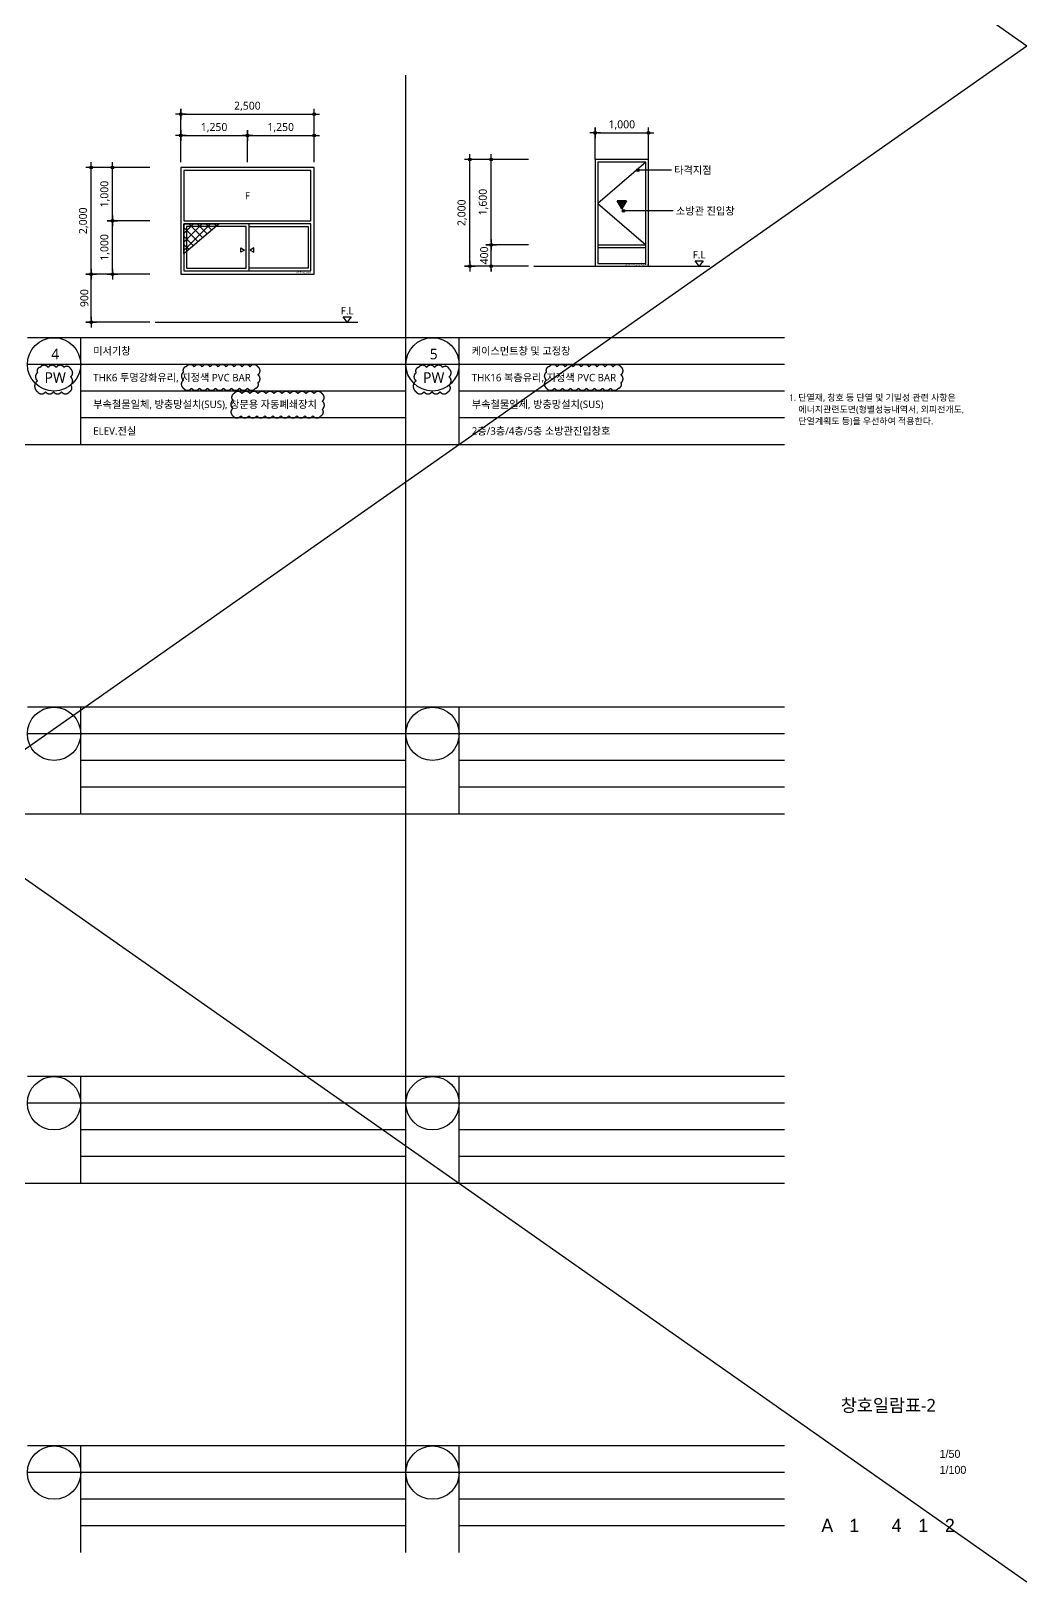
# Model space of a CAD drawing. Header units: millimetres. Extents: x 37653813 to 38677796, y 586285 to 874285.
# Drawn here: x 38538232 to 38556913, y 620583 to 649658 of the extents above; entities that cross this region are included whole.
import ezdxf
from ezdxf.enums import TextEntityAlignment as Align

# ---------------------------------------------------------------- set-up
doc = ezdxf.new("R2010")
doc.units = ezdxf.units.MM
doc.header["$LTSCALE"] = 1000
doc.header["$MEASUREMENT"] = 0
doc.header["$PDSIZE"] = -10
for name, pattern in [('-HID', [2.5, 1.5, -1]), ('ACAD_ISO03W100', [30, 12, -18]), ('CEN', [62, 60, -1, 0, -1])]:
    doc.linetypes.add(name, pattern=pattern)
doc.layers.get('0').update_dxf_attribs({"linetype": 'CONTINUOUS'})
doc.layers.get('Defpoints').update_dxf_attribs({"color": 161, "linetype": 'CONTINUOUS'})
for name, color, linetype in [('BOX', 6, 'CONTINUOUS'), ('center(창호)', 1, 'CEN'), ('dim0', 7, 'CONTINUOUS'), ('HAT-BACK', 252, 'CONTINUOUS'), ('hatch', 8, 'CONTINUOUS'), ('OPEN', 1, '-HID'), ('SYM', 7, 'CONTINUOUS'), ('TEX', 3, 'CONTINUOUS'), ('TEXT', 3, 'CONTINUOUS'), ('TEXT(MIN)', 7, 'CONTINUOUS'), ('TEXT-TITLE', 6, 'CONTINUOUS'), ('TEXT-기입', 6, 'CONTINUOUS'), ('txt', 3, 'CONTINUOUS'), ('VE변경사항적용-20220616', 10, 'CONTINUOUS'), ('WID', 4, 'CONTINUOUS'), ('WIN-G', 252, 'CONTINUOUS')]:
    doc.layers.add(name, color=color, linetype=linetype)
doc.styles.add('CGS', font='cgse', dxfattribs={"bigfont": 'cgs'})
doc.styles.add('나눔바른고딕', font='NanumBarunGothic.ttf')
doc.dimstyles.new('A1-100', dxfattribs={"dimtxt": 3, "dimasz": 1, "dimexe": 2, "dimexo": 2, "dimgap": 1, "dimtad": 1, "dimdec": 0, "dimzin": 12, "dimdsep": 46, "dimlunit": 6, "dimtxsty": '나눔바른고딕', "dimblk1": 'DIMDOT', "dimblk2": 'DIMDOT', "dimsah": 1, "dimcen": -1, "dimdle": 2, "dimclrd": 256, "dimclre": 256, "dimclrt": 3, "dimadec": 0, "dimazin": 0, "dimtfac": 1, "dimtdec": 0, "dimtix": 1, "dimtmove": 2, "dimatfit": 3, "dimldrblk": 'DIMDOT', "dimfxl": 1, "dimtvp": 1, "dimtolj": 1, "dimtzin": 12, "dimlwd": -1, "dimlwe": -1, "dimarcsym": 0})

# ---------------------------------------------------------------- blocks, each defined once
blk = doc.blocks.new('DIMDOT')
at = {"linetype": 'Continuous'}
for p, q in [((-2, 0), (2, 0)), ((0, -2), (0, 2))]:
    blk.add_line(p, q, dxfattribs=at)
for radius in [0.5, 0.25]:
    blk.add_circle((0, 0), radius, dxfattribs=at)
blk = doc.blocks.new('*D722')
at = {"layer": 'Defpoints', "color": 0, "transparency": 16777216}
for p in [(38549813, 647751), (38548813, 647151), (38549813, 647151)]:
    blk.add_point(p, dxfattribs=at)
at = {"layer": 'dim0', "transparency": 16777216}
for p, q in [((38548813, 647251), (38548813, 647851)), ((38549813, 647251), (38549813, 647851)), ((38548863, 647751), (38549763, 647751))]:
    blk.add_line(p, q, dxfattribs=at)
at = {"layer": 'dim0', "transparency": 16777216, "xscale": 50, "yscale": 50, "zscale": 50, "rotation": 180}
blk.add_blockref('DIMDOT', (38548813, 647751), dxfattribs=at)
at = {"layer": 'dim0', "transparency": 16777216, "xscale": 50, "yscale": 50, "zscale": 50}
blk.add_blockref('DIMDOT', (38549813, 647751), dxfattribs=at)
at = {"layer": 'dim0', "color": 3, "transparency": 16777216, "insert": (38549313, 647895), "char_height": 150, "attachment_point": 5, "style": '나눔바른고딕'}
blk.add_mtext('\\A1;1,000', dxfattribs=at)
blk = doc.blocks.new('*D730')
at = {"layer": 'Defpoints', "color": 0, "transparency": 16777216}
for p in [(38539363, 645101), (38540563, 645101), (38540563, 644201)]:
    blk.add_point(p, dxfattribs=at)
at = {"layer": 'dim0', "transparency": 16777216}
for p, q in [((38540463, 645101), (38539263, 645101)), ((38539363, 644251), (38539363, 645051)), ((38540463, 644201), (38539263, 644201))]:
    blk.add_line(p, q, dxfattribs=at)
at = {"layer": 'dim0', "transparency": 16777216, "xscale": 50, "yscale": 50, "zscale": 50}
for p, rotation in [((38539363, 645101), 90), ((38539363, 644201), 270)]:
    blk.add_blockref('DIMDOT', p, dxfattribs=dict(at, rotation=rotation))
at = {"layer": 'dim0', "color": 3, "transparency": 16777216, "insert": (38539232, 644651), "char_height": 150, "attachment_point": 5, "rotation": 90, "style": '나눔바른고딕'}
blk.add_mtext('\\A1;900', dxfattribs=at)
blk = doc.blocks.new('*D731')
at = {"layer": 'Defpoints', "color": 0, "transparency": 16777216}
for p in [(38542290, 647701), (38541040, 647101), (38542290, 647101)]:
    blk.add_point(p, dxfattribs=at)
at = {"layer": 'dim0', "transparency": 16777216}
for p, q in [((38541040, 647201), (38541040, 647801)), ((38542290, 647201), (38542290, 647801)), ((38541090, 647701), (38542240, 647701))]:
    blk.add_line(p, q, dxfattribs=at)
at = {"layer": 'dim0', "transparency": 16777216, "xscale": 50, "yscale": 50, "zscale": 50, "rotation": 180}
blk.add_blockref('DIMDOT', (38541040, 647701), dxfattribs=at)
at = {"layer": 'dim0', "transparency": 16777216, "xscale": 50, "yscale": 50, "zscale": 50}
blk.add_blockref('DIMDOT', (38542290, 647701), dxfattribs=at)
at = {"layer": 'dim0', "color": 3, "transparency": 16777216, "insert": (38541665, 647845), "char_height": 150, "attachment_point": 5, "style": '나눔바른고딕'}
blk.add_mtext('\\A1;1,250', dxfattribs=at)
blk = doc.blocks.new('*D732')
at = {"layer": 'Defpoints', "color": 0, "transparency": 16777216}
for p in [(38543540, 648101), (38541040, 647101), (38543540, 647101)]:
    blk.add_point(p, dxfattribs=at)
at = {"layer": 'dim0', "transparency": 16777216}
for p, q in [((38541040, 647201), (38541040, 648201)), ((38541090, 648101), (38543490, 648101)), ((38543540, 647201), (38543540, 648201))]:
    blk.add_line(p, q, dxfattribs=at)
at = {"layer": 'dim0', "transparency": 16777216, "xscale": 50, "yscale": 50, "zscale": 50, "rotation": 180}
blk.add_blockref('DIMDOT', (38541040, 648101), dxfattribs=at)
at = {"layer": 'dim0', "transparency": 16777216, "xscale": 50, "yscale": 50, "zscale": 50}
blk.add_blockref('DIMDOT', (38543540, 648101), dxfattribs=at)
at = {"layer": 'dim0', "color": 3, "transparency": 16777216, "insert": (38542290, 648245), "char_height": 150, "attachment_point": 5, "style": '나눔바른고딕'}
blk.add_mtext('\\A1;2,500', dxfattribs=at)
blk = doc.blocks.new('*D733')
at = {"layer": 'Defpoints', "color": 0, "transparency": 16777216}
for p in [(38543540, 647701), (38542290, 647101), (38543540, 647101)]:
    blk.add_point(p, dxfattribs=at)
at = {"layer": 'dim0', "transparency": 16777216}
for p, q in [((38542290, 647201), (38542290, 647801)), ((38543540, 647201), (38543540, 647801)), ((38542340, 647701), (38543490, 647701))]:
    blk.add_line(p, q, dxfattribs=at)
at = {"layer": 'dim0', "transparency": 16777216, "xscale": 50, "yscale": 50, "zscale": 50, "rotation": 180}
blk.add_blockref('DIMDOT', (38542290, 647701), dxfattribs=at)
at = {"layer": 'dim0', "transparency": 16777216, "xscale": 50, "yscale": 50, "zscale": 50}
blk.add_blockref('DIMDOT', (38543540, 647701), dxfattribs=at)
at = {"layer": 'dim0', "color": 3, "transparency": 16777216, "insert": (38542915, 647845), "char_height": 150, "attachment_point": 5, "style": '나눔바른고딕'}
blk.add_mtext('\\A1;1,250', dxfattribs=at)
blk = doc.blocks.new('2500x2000 aw')
blk.add_wipeout([(0, 2000), (0, 0), (2500, 0), (2500, 2000)])
at = {"layer": 'WID', "ltscale": 1000}
blk.add_line((1275, 940), (1275, 60), dxfattribs=at)
for points in [[(0, 0), (2500, 0), (2500, 2000), (0, 2000)], [(2440, 1940), (60, 1940), (60, 1000), (2440, 1000)], [(60, 60), (2440, 60), (2440, 940), (60, 940)]]:
    blk.add_lwpolyline(points, close=True, dxfattribs=at)
at = {"layer": 'WIN-G'}
for points in [[(1225, 890), (110, 890), (110, 110), (1225, 110)], [(1126, 490), (1195, 450), (1126, 410)], [(1374, 490), (1305, 450), (1374, 410)]]:
    blk.add_lwpolyline(points, close=True, dxfattribs=at)
blk.add_lwpolyline([(1275, 890), (2390, 890), (2390, 110), (1275, 110)], dxfattribs=at)
at = {"layer": 'Defpoints', "style": '나눔바른고딕'}
blk.add_text('상온용AW(2.5X2.0)', height=25, dxfattribs=at).set_placement((2164, 17))
blk = doc.blocks.new('*D739')
at = {"layer": 'Defpoints', "color": 0, "transparency": 16777216}
for p in [(38539763, 646101), (38540563, 646101), (38540563, 645101)]:
    blk.add_point(p, dxfattribs=at)
at = {"layer": 'dim0', "transparency": 16777216}
for p, q in [((38540463, 646101), (38539663, 646101)), ((38539763, 645151), (38539763, 646051)), ((38540463, 645101), (38539663, 645101))]:
    blk.add_line(p, q, dxfattribs=at)
at = {"layer": 'dim0', "transparency": 16777216, "xscale": 50, "yscale": 50, "zscale": 50}
for p, rotation in [((38539763, 646101), 90), ((38539763, 645101), 270)]:
    blk.add_blockref('DIMDOT', p, dxfattribs=dict(at, rotation=rotation))
at = {"layer": 'dim0', "color": 3, "transparency": 16777216, "insert": (38539620, 645601), "char_height": 150, "attachment_point": 5, "rotation": 90, "style": '나눔바른고딕'}
blk.add_mtext('\\A1;1,000', dxfattribs=at)
blk = doc.blocks.new('*D740')
at = {"layer": 'Defpoints', "color": 0, "transparency": 16777216}
for p in [(38539763, 647101), (38540563, 647101), (38540563, 646101)]:
    blk.add_point(p, dxfattribs=at)
at = {"layer": 'dim0', "transparency": 16777216}
for p, q in [((38540463, 647101), (38539663, 647101)), ((38539763, 646151), (38539763, 647051)), ((38540463, 646101), (38539663, 646101))]:
    blk.add_line(p, q, dxfattribs=at)
at = {"layer": 'dim0', "transparency": 16777216, "xscale": 50, "yscale": 50, "zscale": 50}
for p, rotation in [((38539763, 647101), 90), ((38539763, 646101), 270)]:
    blk.add_blockref('DIMDOT', p, dxfattribs=dict(at, rotation=rotation))
at = {"layer": 'dim0', "color": 3, "transparency": 16777216, "insert": (38539620, 646601), "char_height": 150, "attachment_point": 5, "rotation": 90, "style": '나눔바른고딕'}
blk.add_mtext('\\A1;1,000', dxfattribs=at)
blk = doc.blocks.new('*D741')
at = {"layer": 'Defpoints', "color": 0, "transparency": 16777216}
for p in [(38539363, 647101), (38540563, 647101), (38540563, 645101)]:
    blk.add_point(p, dxfattribs=at)
at = {"layer": 'dim0', "transparency": 16777216}
for p, q in [((38540463, 647101), (38539263, 647101)), ((38539363, 645151), (38539363, 647051)), ((38540463, 645101), (38539263, 645101))]:
    blk.add_line(p, q, dxfattribs=at)
at = {"layer": 'dim0', "transparency": 16777216, "xscale": 50, "yscale": 50, "zscale": 50}
for p, rotation in [((38539363, 647101), 90), ((38539363, 645101), 270)]:
    blk.add_blockref('DIMDOT', p, dxfattribs=dict(at, rotation=rotation))
at = {"layer": 'dim0', "color": 3, "transparency": 16777216, "insert": (38539220, 646101), "char_height": 150, "attachment_point": 5, "rotation": 90, "style": '나눔바른고딕'}
blk.add_mtext('\\A1;2,000', dxfattribs=at)
blk = doc.blocks.new('A$C2DB153E7')
at = {"layer": 'hatch'}
h = blk.add_hatch(dxfattribs=at)
h.set_pattern_fill('_USER', color=252, scale=112.5, angle=45, double=1, pattern_type=0)
h.set_pattern_definition([(45, (-5906.34, -13786.88), (-79.5495, 79.5495), []), (135, (-5906.34, -13786.88), (-79.5495, -79.5495), [])])
h.paths.add_polyline_path([(663, 0), (0, -562), (0, 0)])
at = {"layer": 'hatch', "color": 252}
blk.add_lwpolyline([(663, 0), (0, -562), (0, 0)], close=True, dxfattribs=at)
blk = doc.blocks.new('AW_1.0X1.5_(소방)')
at = {"ltscale": 1000}
blk.add_wipeout([(1000, 2000), (0, 2000), (0, 0), (1000, 0)], dxfattribs=at).dxf.layer = 'WID'
h = blk.add_hatch(color=1)
h.dxf.hatch_style = 1
h.paths.add_polyline_path([(500, 1075), (587, 1225), (413, 1225)])
at = {"layer": 'HAT-BACK', "ltscale": 1000}
h = blk.add_hatch(color=253, dxfattribs=at)
h.dxf.hatch_style = 1
edge = h.paths.add_edge_path()
edge.add_arc((200, 1800), 15, 180, 540, ccw=False)
at = {"color": 1}
blk.add_lwpolyline([(500, 1075), (587, 1225), (413, 1225)], close=True, dxfattribs=at)
at = {"ltscale": 1000}
blk.add_lwpolyline([(500, 1075), (413, 1225), (587, 1225)], close=True, dxfattribs=at)
blk.add_circle((200, 1800), 15, dxfattribs=at)
at = {"layer": 'OPEN', "ltscale": 700}
blk.add_lwpolyline([(50, 1950), (950, 1175), (50, 400)], dxfattribs=at)
at = {"layer": 'WID', "ltscale": 1000}
for p, q in [((950, 400), (50, 400)), ((950, 350), (50, 350))]:
    blk.add_line(p, q, dxfattribs=at)
for points in [[(1000, 0), (0, 0), (0, 2000), (1000, 2000)], [(950, 50), (50, 50), (50, 1950), (950, 1950)]]:
    blk.add_lwpolyline(points, close=True, dxfattribs=at)
at = {"layer": 'Defpoints', "style": '나눔바른고딕'}
blk.add_text('AW(1.0X1.5)-소방대진입창호', height=25, dxfattribs=at).set_placement((15, 15))
blk = doc.blocks.new('*D714')
at = {"layer": 'Defpoints', "color": 0, "transparency": 16777216}
for p in [(38546463, 647251), (38547663, 647251), (38547663, 645251)]:
    blk.add_point(p, dxfattribs=at)
at = {"layer": 'dim0', "transparency": 16777216}
for p, q in [((38547563, 647251), (38546363, 647251)), ((38546463, 645301), (38546463, 647201)), ((38547563, 645251), (38546363, 645251))]:
    blk.add_line(p, q, dxfattribs=at)
at = {"layer": 'dim0', "transparency": 16777216, "xscale": 50, "yscale": 50, "zscale": 50}
for p, rotation in [((38546463, 647251), 90), ((38546463, 645251), 270)]:
    blk.add_blockref('DIMDOT', p, dxfattribs=dict(at, rotation=rotation))
at = {"layer": 'dim0', "color": 3, "transparency": 16777216, "insert": (38546320, 646251), "char_height": 150, "attachment_point": 5, "rotation": 90, "style": '나눔바른고딕'}
blk.add_mtext('\\A1;2,000', dxfattribs=at)
blk = doc.blocks.new('*D715')
at = {"layer": 'Defpoints', "color": 0, "transparency": 16777216}
for p in [(38546863, 647251), (38547663, 647251), (38547663, 645651)]:
    blk.add_point(p, dxfattribs=at)
at = {"layer": 'dim0', "transparency": 16777216}
for p, q in [((38547563, 647251), (38546763, 647251)), ((38546863, 645701), (38546863, 647201)), ((38547563, 645651), (38546763, 645651))]:
    blk.add_line(p, q, dxfattribs=at)
at = {"layer": 'dim0', "transparency": 16777216, "xscale": 50, "yscale": 50, "zscale": 50}
for p, rotation in [((38546863, 647251), 90), ((38546863, 645651), 270)]:
    blk.add_blockref('DIMDOT', p, dxfattribs=dict(at, rotation=rotation))
at = {"layer": 'dim0', "color": 3, "transparency": 16777216, "insert": (38546719, 646451), "char_height": 150, "attachment_point": 5, "rotation": 90, "style": '나눔바른고딕'}
blk.add_mtext('\\A1;1,600', dxfattribs=at)
blk = doc.blocks.new('*D716')
at = {"layer": 'Defpoints', "color": 0, "transparency": 16777216}
for p in [(38546863, 645651), (38547663, 645651), (38547663, 645251)]:
    blk.add_point(p, dxfattribs=at)
at = {"layer": 'dim0', "transparency": 16777216}
for p, q in [((38547563, 645651), (38546763, 645651)), ((38546863, 645701), (38546863, 645751)), ((38546863, 645251), (38546863, 645651)), ((38547563, 645251), (38546763, 645251)), ((38546863, 645201), (38546863, 645151))]:
    blk.add_line(p, q, dxfattribs=at)
at = {"layer": 'dim0', "transparency": 16777216, "xscale": 50, "yscale": 50, "zscale": 50}
for p, rotation in [((38546863, 645651), 270), ((38546863, 645251), 90)]:
    blk.add_blockref('DIMDOT', p, dxfattribs=dict(at, rotation=rotation))
at = {"layer": 'dim0', "color": 3, "transparency": 16777216, "insert": (38546732, 645451), "char_height": 150, "attachment_point": 5, "rotation": 90, "style": '나눔바른고딕'}
blk.add_mtext('\\A1;400', dxfattribs=at)
blk = doc.blocks.new('창호일람_NOTE')
at = {"layer": 'TEXT(MIN)', "style": '나눔바른고딕'}
for s, p in [('1. 단열재, 창호 등 단열 및 기밀성 관련 사항은', (-4462, 22202)), ('에너지관련도면(형별성능내역서, 외피전개도,', (-4288, 21982)), ('단열계획도 등)을 우선하여 적용한다.', (-4288, 21762))]:
    blk.add_text(s, height=120, dxfattribs=at).set_placement(p, align=Align.MIDDLE_LEFT)

msp = doc.modelspace()

# ---------------------------------------------------------------- hatches: boundary and pattern name
at = {"layer": 'SYM', "ltscale": 1000}
h = msp.add_hatch(color=256, dxfattribs=at)
h.dxf.hatch_style = 1
edge = h.paths.add_edge_path()
edge.add_arc((38549613.4, 647050.9), 25, 0, 360)
h = msp.add_hatch(color=256, dxfattribs=at)
h.dxf.hatch_style = 1
edge = h.paths.add_edge_path()
edge.add_arc((38549347.4, 646285.3), 25, 0, 360)

# ---------------------------------------------------------------- linework, layer by layer
at = {"ltscale": 10000}
msp.add_line((38515863.4, 678183.2), (38556913.4, 649383.2), dxfattribs=at)
at = {"layer": 'BOX', "color": 3}
for p, q in [((38545263.4, 621133.2), (38545263.4, 648833.2)), ((38516863.4, 641908.2), (38552363.4, 641908.2)), ((38516863.4, 634983.2), (38552363.4, 634983.2)), ((38516863.4, 628058.2), (38552363.4, 628058.2))]:
    msp.add_line(p, q, dxfattribs=at)
at = {"layer": 'BOX'}
for p, q in [((38545263.4, 643908.2), (38538163.4, 643908.2)), ((38539163.4, 641908.2), (38539163.4, 643908.2)), ((38552363.4, 643908.2), (38545263.4, 643908.2)), ((38546263.4, 641908.2), (38546263.4, 643908.2)), ((38545263.4, 636983.2), (38538163.4, 636983.2)), ((38539163.4, 634983.2), (38539163.4, 636983.2)), ((38552363.4, 636983.2), (38545263.4, 636983.2)), ((38546263.4, 634983.2), (38546263.4, 636983.2)), ((38545263.4, 630058.2), (38538163.4, 630058.2)), ((38539163.4, 628058.2), (38539163.4, 630058.2)), ((38552363.4, 630058.2), (38545263.4, 630058.2)), ((38546263.4, 628058.2), (38546263.4, 630058.2)), ((38545263.4, 623133.2), (38538163.4, 623133.2)), ((38539163.4, 621133.2), (38539163.4, 623133.2)), ((38552363.4, 623133.2), (38545263.4, 623133.2)), ((38546263.4, 621133.2), (38546263.4, 623133.2))]:
    msp.add_line(p, q, dxfattribs=at)
at = {"layer": 'BOX', "color": 6}
for p, q in [((38539163.4, 643408.2), (38538163.4, 643408.2)), ((38546263.4, 643408.2), (38545263.4, 643408.2)), ((38539163.4, 636483.2), (38538163.4, 636483.2)), ((38546263.4, 636483.2), (38545263.4, 636483.2)), ((38539163.4, 629558.2), (38538163.4, 629558.2)), ((38546263.4, 629558.2), (38545263.4, 629558.2)), ((38539163.4, 622633.2), (38538163.4, 622633.2)), ((38546263.4, 622633.2), (38545263.4, 622633.2))]:
    msp.add_line(p, q, dxfattribs=at)
at = {"layer": 'BOX', "color": 5}
for p, q in [((38545263.4, 643408.2), (38539163.4, 643408.2)), ((38552363.4, 643408.2), (38546263.4, 643408.2)), ((38545263.4, 642908.2), (38539163.4, 642908.2)), ((38552363.4, 642908.2), (38546263.4, 642908.2)), ((38545263.4, 642408.2), (38539163.4, 642408.2)), ((38552363.4, 642408.2), (38546263.4, 642408.2)), ((38545263.4, 636483.2), (38539163.4, 636483.2)), ((38552363.4, 636483.2), (38546263.4, 636483.2)), ((38545263.4, 635983.2), (38539163.4, 635983.2)), ((38552363.4, 635983.2), (38546263.4, 635983.2)), ((38545263.4, 635483.2), (38539163.4, 635483.2)), ((38552363.4, 635483.2), (38546263.4, 635483.2)), ((38545263.4, 629558.2), (38539163.4, 629558.2)), ((38552363.4, 629558.2), (38546263.4, 629558.2)), ((38545263.4, 629058.2), (38539163.4, 629058.2)), ((38552363.4, 629058.2), (38546263.4, 629058.2)), ((38545263.4, 628558.2), (38539163.4, 628558.2)), ((38552363.4, 628558.2), (38546263.4, 628558.2)), ((38545263.4, 622633.2), (38539163.4, 622633.2)), ((38552363.4, 622633.2), (38546263.4, 622633.2)), ((38545263.4, 622133.2), (38539163.4, 622133.2)), ((38552363.4, 622133.2), (38546263.4, 622133.2)), ((38545263.4, 621633.2), (38539163.4, 621633.2)), ((38552363.4, 621633.2), (38546263.4, 621633.2))]:
    msp.add_line(p, q, dxfattribs=at)
at = {"layer": 'BOX', "color": 6}
for centre in [(38538663.4, 643408.2), (38545763.4, 643408.2), (38538663.4, 636483.2), (38545763.4, 636483.2), (38538663.4, 629558.2), (38545763.4, 629558.2), (38538663.4, 622633.2), (38545763.4, 622633.2)]:
    msp.add_circle(centre, 500, dxfattribs=at)
at = {"layer": 'center(창호)', "ltscale": 1000}
for p, q in [((38547663.4, 645250.9), (38550963.4, 645250.9)), ((38540563.4, 644200.9), (38544363.4, 644200.9))]:
    msp.add_line(p, q, dxfattribs=at)
at = {"layer": 'SYM'}
for points in [[(38550688.4, 645350.9), (38550838.4, 645350.9), (38550763.4, 645250.9), (38550688.4, 645350.9)], [(38544088.4, 644300.9), (38544238.4, 644300.9), (38544163.4, 644200.9), (38544088.4, 644300.9)]]:
    msp.add_lwpolyline(points, dxfattribs=at)
at = {"layer": 'VE변경사항적용-20220616', "linetype": 'ACAD_ISO03W100'}
for points in [[(38538353.7, 642895.1, 0.5205671), (38538503.7, 642895.1, 0.5205671), (38538653.7, 642895.1, 0.5205671), (38538803.7, 642895.1, 0.5205671), (38538953.7, 642895.1, 0.5205671), (38538974.2, 643024.6, 0.5205671), (38538974.2, 643174.6, 0.5205671), (38538974.2, 643324.6, 0.5205671), (38538852.6, 643353, 0.5205671), (38538702.6, 643353, 0.5205671), (38538552.6, 643353, 0.5205671), (38538402.6, 643353, 0.5205671), (38538353.7, 643251.8, 0.5205671), (38538353.7, 643101.8, 0.5205671)], [(38541090.6, 642961.5, 0.5205671), (38541240.6, 642961.5, 0.5205671), (38541390.6, 642961.5, 0.5205671), (38541540.6, 642961.5, 0.5205671), (38541690.6, 642961.5, 0.5205671), (38541840.6, 642961.5, 0.5205671), (38541990.6, 642961.5, 0.5205671), (38542140.6, 642961.5, 0.5205671), (38542290.6, 642961.5, 0.5205671), (38542440.6, 642961.5, 0.5205671), (38542489, 643063, 0.5205671), (38542489, 643213, 0.5205671), (38542489, 643363, 0.5205671), (38542340.1, 643364.1, 0.5205671), (38542190.1, 643364.1, 0.5205671), (38542040.1, 643364.1, 0.5205671), (38541890.1, 643364.1, 0.5205671), (38541740.1, 643364.1, 0.5205671), (38541590.1, 643364.1, 0.5205671), (38541440.1, 643364.1, 0.5205671), (38541290.1, 643364.1, 0.5205671), (38541140.1, 643364.1, 0.5205671), (38541090.6, 643263.7, 0.5205671), (38541090.6, 643113.7, 0.5205671)], [(38545453.7, 642895.1, 0.5205671), (38545603.7, 642895.1, 0.5205671), (38545753.7, 642895.1, 0.5205671), (38545903.7, 642895.1, 0.5205671), (38546053.7, 642895.1, 0.5205671), (38546074.2, 643024.6, 0.5205671), (38546074.2, 643174.6, 0.5205671), (38546074.2, 643324.6, 0.5205671), (38545952.6, 643353, 0.5205671), (38545802.6, 643353, 0.5205671), (38545652.6, 643353, 0.5205671), (38545502.6, 643353, 0.5205671), (38545453.7, 643251.8, 0.5205671), (38545453.7, 643101.8, 0.5205671)], [(38547899.1, 642961.5, 0.5205671), (38548049.1, 642961.5, 0.5205671), (38548199.1, 642961.5, 0.5205671), (38548349.1, 642961.5, 0.5205671), (38548499.1, 642961.5, 0.5205671), (38548649.1, 642961.5, 0.5205671), (38548799.1, 642961.5, 0.5205671), (38548949.1, 642961.5, 0.5205671), (38549099.1, 642961.5, 0.5205671), (38549249.1, 642961.5, 0.5205671), (38549297.6, 643063, 0.5205671), (38549297.6, 643213, 0.5205671), (38549297.6, 643363, 0.5205671), (38549148.7, 643364.1, 0.5205671), (38548998.7, 643364.1, 0.5205671), (38548848.7, 643364.1, 0.5205671), (38548698.7, 643364.1, 0.5205671), (38548548.7, 643364.1, 0.5205671), (38548398.7, 643364.1, 0.5205671), (38548248.7, 643364.1, 0.5205671), (38548098.7, 643364.1, 0.5205671), (38547948.7, 643364.1, 0.5205671), (38547899.1, 643263.7, 0.5205671), (38547899.1, 643113.7, 0.5205671)], [(38542017.8, 642445.2, 0.5205671), (38542167.8, 642445.2, 0.5205671), (38542317.8, 642445.2, 0.5205671), (38542467.8, 642445.2, 0.5205671), (38542617.8, 642445.2, 0.5205671), (38542767.8, 642445.2, 0.5205671), (38542917.8, 642445.2, 0.5205671), (38543067.8, 642445.2, 0.5205671), (38543217.8, 642445.2, 0.5205671), (38543367.8, 642445.2, 0.5205671), (38543517.8, 642445.2, 0.5205671), (38543667.8, 642445.2, 0.5205671), (38543695.9, 642567.1, 0.5205671), (38543695.9, 642717.1, 0.5205671), (38543689.8, 642861, 0.5205671), (38543539.8, 642861, 0.5205671), (38543389.8, 642861, 0.5205671), (38543239.8, 642861, 0.5205671), (38543089.8, 642861, 0.5205671), (38542939.8, 642861, 0.5205671), (38542789.8, 642861, 0.5205671), (38542639.8, 642861, 0.5205671), (38542489.8, 642861, 0.5205671), (38542339.8, 642861, 0.5205671), (38542189.8, 642861, 0.5205671), (38542039.8, 642861, 0.5205671), (38542017.8, 642733.1, 0.5205671), (38542017.8, 642583.1, 0.5205671)]]:
    msp.add_lwpolyline(points, format="xyb", close=True, dxfattribs=at)

# ---------------------------------------------------------------- block references
msp.add_blockref('창호일람_NOTE', (38556913.4, 620583.2))

# ---------------------------------------------------------------- texts
at = {"layer": 'TEX', "color": 253, "style": '나눔바른고딕'}
for p in [(38550643.5, 645394.7), (38544043.5, 644344.7)]:
    msp.add_text('F.L', height=140, dxfattribs=at).set_placement(p)
at = {"layer": 'TEXT', "style": '나눔바른고딕'}
for s, p in [('타격지점', (38550295.1, 647050.9)), ('소방관 진입창', (38550329.3, 646285.3)), ('미서기창', (38539398.2, 643660.2)), ('케이스먼트창 및 고정창', (38546498.2, 643660.2)), ('THK6 투명강화유리, 지정색 PVC BAR', (38539398.2, 643160.8)), ('THK16 복층유리, 지정색 PVC BAR', (38546498.2, 643160.8)), ('부속철물일체, 방충망설치(SUS), 창문용 자동폐쇄장치', (38539398.2, 642660.2)), ('부속철물일체, 방충망설치(SUS)', (38546498.2, 642660.2)), ('ELEV.전실', (38539398.2, 642160.2)), ('2층/3층/4층/5층 소방관진입창호', (38546498.2, 642160.2))]:
    msp.add_text(s, height=140, dxfattribs=at).set_placement(p, align=Align.MIDDLE_LEFT)
at = {"layer": 'TEXT-TITLE', "style": '나눔바른고딕'}
msp.add_text('창호일람표-2', height=240, dxfattribs=at).set_placement((38554313.4, 623894.7), align=Align.MIDDLE_CENTER)
at = {"layer": 'TEXT-기입', "style": 'CGS'}
for s, p in [('1/50', (38555273.6, 622865.2)), ('1/100', (38555273.6, 622565.2))]:
    msp.add_text(s, height=150, dxfattribs=at).set_placement(p, align=Align.BOTTOM_LEFT)
for s, p in [('A', (38553167.3, 621642.1)), ('1', (38553673.5, 621642.1)), ('4', (38554467.3, 621642.1)), ('1', (38554967.3, 621642.1)), ('2', (38555467.3, 621642.1))]:
    msp.add_text(s, height=250, dxfattribs=at).set_placement(p, align=Align.MIDDLE_CENTER)
at = {"layer": 'txt', "style": '나눔바른고딕'}
for s, p in [('4', (38538685.2, 643603.9)), ('5', (38545785.2, 643603.9)), ('PW', (38538685.2, 643161.9)), ('PW', (38545785.2, 643161.9))]:
    msp.add_text(s, height=200, dxfattribs=at).set_placement(p, align=Align.MIDDLE_CENTER)

# ---------------------------------------------------------------- dimensions: what is measured, and where the dimension line sits
at = {"layer": 'dim0'}
for base, p1, p2, picture, middle in [((38543540.2, 648100.9), (38541040.2, 647100.9), (38543540.2, 647100.9), '*D732', (38542290.2, 648244.8)), ((38542290.2, 647700.9), (38541040.2, 647100.9), (38542290.2, 647100.9), '*D731', (38541665.2, 647844.8)), ((38543540.2, 647700.9), (38542290.2, 647100.9), (38543540.2, 647100.9), '*D733', (38542915.2, 647844.8)), ((38549813.4, 647750.9), (38548813.4, 647150.9), (38549813.4, 647150.9), '*D722', (38549313.4, 647894.8))]:
    dim = msp.add_linear_dim(base=base, p1=p1, p2=p2, dimstyle='A1-100', override={"dimscale": 50}, dxfattribs=at)
    dim.commit()
    dim.dimension.update_dxf_attribs({"geometry": picture, "text_midpoint": middle})
for base, p1, p2, picture, middle in [((38546463.4, 647250.9), (38547663.4, 645250.9), (38547663.4, 647250.9), '*D714', (38546319.6, 646250.9)), ((38546863.4, 647250.9), (38547663.4, 645650.9), (38547663.4, 647250.9), '*D715', (38546719.5, 646450.9)), ((38539363.4, 647100.9), (38540563.4, 645100.9), (38540563.4, 647100.9), '*D741', (38539219.6, 646100.9)), ((38539763.4, 647100.9), (38540563.4, 646100.9), (38540563.4, 647100.9), '*D740', (38539619.6, 646600.9)), ((38539763.4, 646100.9), (38540563.4, 645100.9), (38540563.4, 646100.9), '*D739', (38539619.6, 645600.9)), ((38546863.4, 645650.9), (38547663.4, 645250.9), (38547663.4, 645650.9), '*D716', (38546731.9, 645450.9)), ((38539363.4, 645100.9), (38540563.4, 644200.9), (38540563.4, 645100.9), '*D730', (38539231.8, 644650.9))]:
    dim = msp.add_linear_dim(base=base, p1=p1, p2=p2, angle=90, dimstyle='A1-100', override={"dimscale": 50}, dxfattribs=at)
    dim.commit()
    dim.dimension.update_dxf_attribs({"geometry": picture, "text_midpoint": middle})

# ---------------------------------------------------------------- next in the draw order: block references
at = {"xscale": -1}
msp.add_blockref('AW_1.0X1.5_(소방)', (38549813.4, 645250.9), dxfattribs=at)
msp.add_blockref('2500x2000 aw', (38541040.2, 645100.9))

# ---------------------------------------------------------------- next in the draw order: linework, layer by layer
at = {"layer": 'SYM', "ltscale": 1000}
for p, q in [((38550245.1, 647050.9), (38549588.4, 647050.9)), ((38550279.3, 646285.3), (38549322.4, 646285.3))]:
    msp.add_line(p, q, dxfattribs=at)
for centre in [(38549613.4, 647050.9), (38549347.4, 646285.3)]:
    msp.add_circle(centre, 25, dxfattribs=at)

# ---------------------------------------------------------------- next in the draw order: block references
at = {"ltscale": 0.1}
msp.add_blockref('A$C2DB153E7', (38541100.2, 646040.9), dxfattribs=at)

# ---------------------------------------------------------------- next in the draw order: texts
at = {"layer": 'dim0', "color": 3, "insert": (38542290.2, 646570.9), "char_height": 130, "attachment_point": 5, "style": '나눔바른고딕', "bg_fill": 3, "box_fill_scale": 1.25, "bg_fill_color": 256, "bg_fill_true_color": 13158600, "bg_fill_transparency": 0}
msp.add_mtext('\\A1;F}', dxfattribs=at)

# ---------------------------------------------------------------- next in the draw order: linework, layer by layer
at = {"ltscale": 10000}
for p, q in [((38515863.4, 620583.2), (38556913.4, 649383.2)), ((38515863.4, 649383.2), (38556913.4, 620583.2))]:
    msp.add_line(p, q, dxfattribs=at)

doc.saveas('drawing.dxf')
